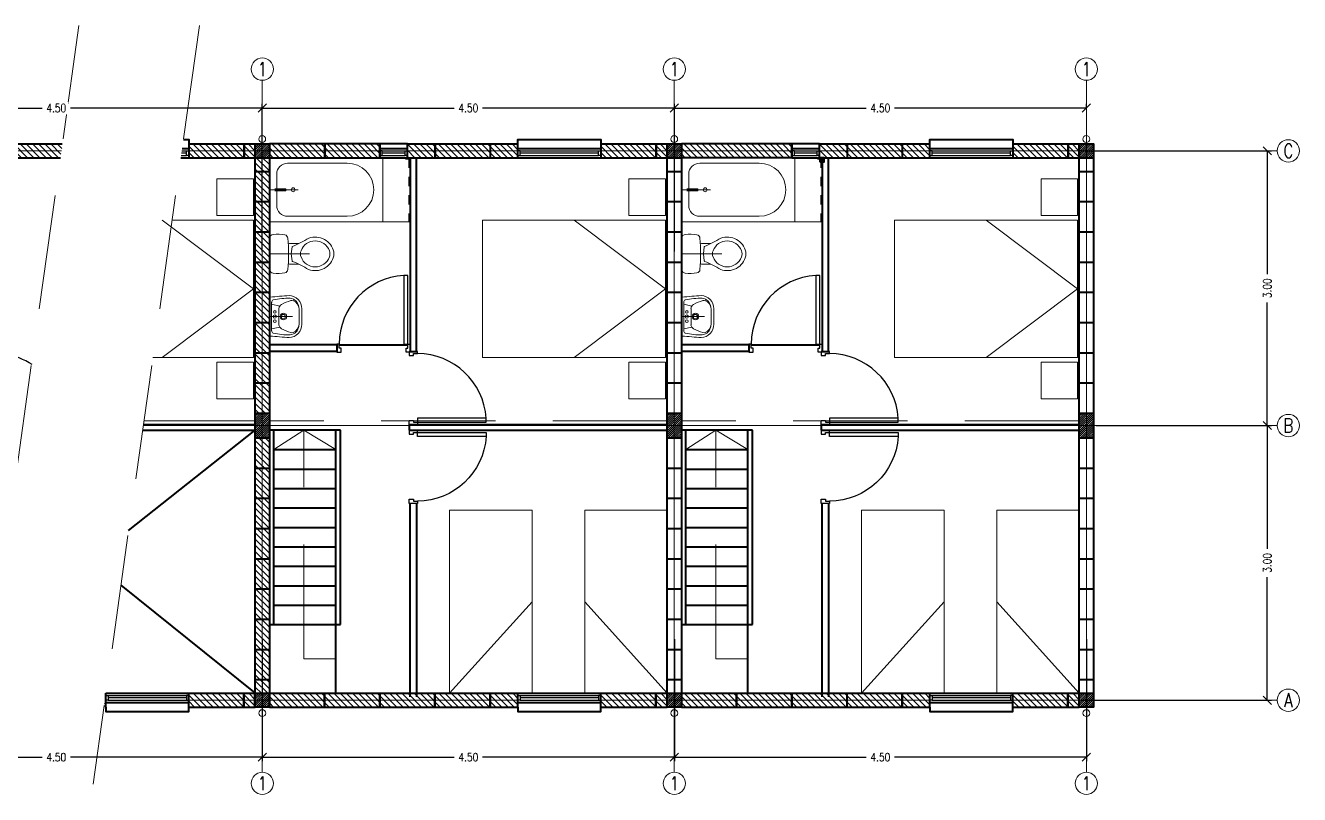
# Model space of a CAD drawing. Header units: metres. Extents: x 45 to 666, y -23 to 325.
# Drawn here: x 316.28 to 330.19, y 112.77 to 121.17 of the extents above; entities that cross this region are included whole.
import ezdxf

# ---------------------------------------------------------------- set-up
doc = ezdxf.new("R2010")
doc.units = ezdxf.units.M
doc.header["$LTSCALE"] = 5
doc.header["$MEASUREMENT"] = 0
doc.linetypes.add('HIDDEN', pattern=[0.375, 0.25, -0.125])
doc.layers.get('0').update_dxf_attribs({"color": 30})
doc.layers.get('DEFPOINTS').update_dxf_attribs({"color": 210})
for name, color, linetype, lineweight in [('A-ANNO-DIMS', 3, 'Continuous', 18), ('A-ANNO-SYMB', 3, 'Continuous', 18), ('A-ANNO-TEXT', 3, 'Continuous', 18), ('A-DOOR-FULL', 4, 'Continuous', 25), ('A-ELEV-PATT', 8, 'Continuous', 18), ('A-FLOR-LEVL', 7, 'Continuous', 35), ('A-FLOR-OVHD', 3, 'HIDDEN', 18), ('A-FURN', 8, 'Continuous', 18), ('A-GLAZ-FULL', 4, 'Continuous', 25), ('A-WALL-FULL', 7, 'Continuous', 35), ('A-WALL-FULL-EXTR', 7, 'Continuous', 35), ('A-WALL-PATT', 8, 'Continuous', 18)]:
    doc.layers.add(name, color=color, linetype=linetype, lineweight=lineweight)
doc.styles.add('E-ROMANS', font='romans.shx', dxfattribs={"width": 0.8})
doc.dimstyles.new('E-0050_TICK_18', dxfattribs={"dimscale": 0.001, "dimtxt": 90, "dimasz": 90, "dimexe": 45, "dimexo": 30, "dimgap": 45, "dimtad": 0, "dimzin": 0, "dimdsep": 46, "dimtxsty": 'E-ROMANS', "dimblk": 'OBLIQUE', "dimcen": 45, "dimclrd": 256, "dimclre": 256, "dimclrt": 256, "dimadec": 0, "dimazin": 0, "dimtfac": 1, "dimtmove": 1, "dimatfit": 3, "dimldrblk": 'OPEN90', "dimfxl": 1, "dimtfill": 1, "dimtolj": 1, "dimtzin": 0, "dimarcsym": 0})
pattern_1 = [(45, (163.40047, 69.627841), (-0.0112253202, 0.0112253202), [])]

# ---------------------------------------------------------------- blocks, each defined once
blk = doc.blocks.new('_Oblique')
at = {"color": 0, "linetype": 'ByBlock', "lineweight": -2}
blk.add_line((-0.5, -0.5), (0.5, 0.5), dxfattribs=at)
blk = doc.blocks.new('*D282')
at = {"layer": 'A-ANNO-DIMS', "lineweight": -2, "transparency": 16777216}
for p, q in [((327.974, 116.804), (329.887, 116.804)), ((329.842, 116.804), (329.842, 115.459)), ((329.842, 113.804), (329.842, 115.149)), ((327.817, 113.804), (329.887, 113.804))]:
    blk.add_line(p, q, dxfattribs=at)
at = {"layer": 'DEFPOINTS', "color": 0, "transparency": 16777216}
for p in [(327.944, 116.804), (329.842, 116.804), (327.787, 113.804)]:
    blk.add_point(p, dxfattribs=at)
at = {"layer": 'A-ANNO-DIMS', "lineweight": -2, "transparency": 16777216, "xscale": 0.09, "yscale": 0.09, "zscale": 0.09}
for p, rotation in [((329.842, 116.804), 90), ((329.842, 113.804), 270)]:
    blk.add_blockref('_Oblique', p, dxfattribs=dict(at, rotation=rotation))
at = {"layer": 'A-ANNO-DIMS', "transparency": 16777216, "insert": (329.842, 115.304), "char_height": 0.09, "attachment_point": 5, "rotation": 90, "style": 'E-ROMANS', "bg_fill": 3, "box_fill_scale": 1.25, "bg_fill_color": 256, "bg_fill_true_color": 13158600, "bg_fill_transparency": 0}
blk.add_mtext('\\A1;3.00', dxfattribs=at)
blk = doc.blocks.new('_Open90')
at = {"color": 0, "linetype": 'ByBlock', "lineweight": -2}
for p, q in [((0, 0), (-1, 0)), ((-0.5, 0.5), (0, 0)), ((0, 0), (-0.5, -0.5))]:
    blk.add_line(p, q, dxfattribs=at)
blk = doc.blocks.new('*D276')
at = {"layer": 'A-ANNO-DIMS', "lineweight": -2, "transparency": 16777216}
for p, q in [((314.367, 120.265), (314.367, 120.317)), ((314.367, 120.272), (316.462, 120.272)), ((318.867, 120.272), (316.772, 120.272)), ((318.867, 120.265), (318.867, 120.317))]:
    blk.add_line(p, q, dxfattribs=at)
at = {"layer": 'DEFPOINTS', "color": 0, "transparency": 16777216}
for p in [(314.367, 120.235), (318.867, 120.272), (318.867, 120.235)]:
    blk.add_point(p, dxfattribs=at)
at = {"layer": 'A-ANNO-DIMS', "lineweight": -2, "transparency": 16777216, "xscale": 0.09, "yscale": 0.09, "zscale": 0.09, "rotation": 180}
blk.add_blockref('_Oblique', (314.367, 120.272), dxfattribs=at)
at = {"layer": 'A-ANNO-DIMS', "lineweight": -2, "transparency": 16777216, "xscale": 0.09, "yscale": 0.09, "zscale": 0.09}
blk.add_blockref('_Oblique', (318.867, 120.272), dxfattribs=at)
at = {"layer": 'A-ANNO-DIMS', "transparency": 16777216, "insert": (316.617, 120.272), "char_height": 0.09, "attachment_point": 5, "style": 'E-ROMANS', "bg_fill": 3, "box_fill_scale": 1.25, "bg_fill_color": 256, "bg_fill_true_color": 13158600, "bg_fill_transparency": 0}
blk.add_mtext('\\A1;4.50', dxfattribs=at)
blk = doc.blocks.new('*D277')
at = {"layer": 'A-ANNO-DIMS', "lineweight": -2, "transparency": 16777216}
for p, q in [((314.367, 114.469), (314.367, 113.137)), ((318.867, 114.469), (318.867, 113.137)), ((314.367, 113.182), (316.462, 113.182)), ((318.867, 113.182), (316.772, 113.182))]:
    blk.add_line(p, q, dxfattribs=at)
at = {"layer": 'DEFPOINTS', "color": 0, "transparency": 16777216}
for p in [(314.367, 114.499), (318.867, 114.499), (318.867, 113.182)]:
    blk.add_point(p, dxfattribs=at)
at = {"layer": 'A-ANNO-DIMS', "lineweight": -2, "transparency": 16777216, "xscale": 0.09, "yscale": 0.09, "zscale": 0.09, "rotation": 180}
blk.add_blockref('_Oblique', (314.367, 113.182), dxfattribs=at)
at = {"layer": 'A-ANNO-DIMS', "lineweight": -2, "transparency": 16777216, "xscale": 0.09, "yscale": 0.09, "zscale": 0.09}
blk.add_blockref('_Oblique', (318.867, 113.182), dxfattribs=at)
at = {"layer": 'A-ANNO-DIMS', "transparency": 16777216, "insert": (316.617, 113.182), "char_height": 0.09, "attachment_point": 5, "style": 'E-ROMANS', "bg_fill": 3, "box_fill_scale": 1.25, "bg_fill_color": 256, "bg_fill_true_color": 13158600, "bg_fill_transparency": 0}
blk.add_mtext('\\A1;4.50', dxfattribs=at)
blk = doc.blocks.new('*D278')
at = {"layer": 'A-ANNO-DIMS', "lineweight": -2, "transparency": 16777216}
for p, q in [((318.867, 118.706), (318.867, 120.317)), ((318.867, 120.272), (320.962, 120.272)), ((323.367, 120.272), (321.272, 120.272)), ((323.367, 118.706), (323.367, 120.317))]:
    blk.add_line(p, q, dxfattribs=at)
at = {"layer": 'DEFPOINTS', "color": 0, "transparency": 16777216}
for p in [(323.367, 120.272), (318.867, 118.676), (323.367, 118.676)]:
    blk.add_point(p, dxfattribs=at)
at = {"layer": 'A-ANNO-DIMS', "lineweight": -2, "transparency": 16777216, "xscale": 0.09, "yscale": 0.09, "zscale": 0.09, "rotation": 180}
blk.add_blockref('_Oblique', (318.867, 120.272), dxfattribs=at)
at = {"layer": 'A-ANNO-DIMS', "lineweight": -2, "transparency": 16777216, "xscale": 0.09, "yscale": 0.09, "zscale": 0.09}
blk.add_blockref('_Oblique', (323.367, 120.272), dxfattribs=at)
at = {"layer": 'A-ANNO-DIMS', "transparency": 16777216, "insert": (321.117, 120.272), "char_height": 0.09, "attachment_point": 5, "style": 'E-ROMANS', "bg_fill": 3, "box_fill_scale": 1.25, "bg_fill_color": 256, "bg_fill_true_color": 13158600, "bg_fill_transparency": 0}
blk.add_mtext('\\A1;4.50', dxfattribs=at)
blk = doc.blocks.new('*D279')
at = {"layer": 'A-ANNO-DIMS', "lineweight": -2, "transparency": 16777216}
for p, q in [((318.867, 114.469), (318.867, 113.137)), ((323.367, 114.469), (323.367, 113.137)), ((318.867, 113.182), (320.962, 113.182)), ((323.367, 113.182), (321.272, 113.182))]:
    blk.add_line(p, q, dxfattribs=at)
at = {"layer": 'DEFPOINTS', "color": 0, "transparency": 16777216}
for p in [(318.867, 114.499), (323.367, 114.499), (323.367, 113.182)]:
    blk.add_point(p, dxfattribs=at)
at = {"layer": 'A-ANNO-DIMS', "lineweight": -2, "transparency": 16777216, "xscale": 0.09, "yscale": 0.09, "zscale": 0.09, "rotation": 180}
blk.add_blockref('_Oblique', (318.867, 113.182), dxfattribs=at)
at = {"layer": 'A-ANNO-DIMS', "lineweight": -2, "transparency": 16777216, "xscale": 0.09, "yscale": 0.09, "zscale": 0.09}
blk.add_blockref('_Oblique', (323.367, 113.182), dxfattribs=at)
at = {"layer": 'A-ANNO-DIMS', "transparency": 16777216, "insert": (321.117, 113.182), "char_height": 0.09, "attachment_point": 5, "style": 'E-ROMANS', "bg_fill": 3, "box_fill_scale": 1.25, "bg_fill_color": 256, "bg_fill_true_color": 13158600, "bg_fill_transparency": 0}
blk.add_mtext('\\A1;4.50', dxfattribs=at)
blk = doc.blocks.new('*D280')
at = {"layer": 'A-ANNO-DIMS', "lineweight": -2, "transparency": 16777216}
for p, q in [((323.367, 120.265), (323.367, 120.317)), ((323.367, 120.272), (325.462, 120.272)), ((327.867, 120.272), (325.772, 120.272)), ((327.867, 120.265), (327.867, 120.317))]:
    blk.add_line(p, q, dxfattribs=at)
at = {"layer": 'DEFPOINTS', "color": 0, "transparency": 16777216}
for p in [(323.367, 120.235), (327.867, 120.272), (327.867, 120.235)]:
    blk.add_point(p, dxfattribs=at)
at = {"layer": 'A-ANNO-DIMS', "lineweight": -2, "transparency": 16777216, "xscale": 0.09, "yscale": 0.09, "zscale": 0.09, "rotation": 180}
blk.add_blockref('_Oblique', (323.367, 120.272), dxfattribs=at)
at = {"layer": 'A-ANNO-DIMS', "lineweight": -2, "transparency": 16777216, "xscale": 0.09, "yscale": 0.09, "zscale": 0.09}
blk.add_blockref('_Oblique', (327.867, 120.272), dxfattribs=at)
at = {"layer": 'A-ANNO-DIMS', "transparency": 16777216, "insert": (325.617, 120.272), "char_height": 0.09, "attachment_point": 5, "style": 'E-ROMANS', "bg_fill": 3, "box_fill_scale": 1.25, "bg_fill_color": 256, "bg_fill_true_color": 13158600, "bg_fill_transparency": 0}
blk.add_mtext('\\A1;4.50', dxfattribs=at)
blk = doc.blocks.new('*D281')
at = {"layer": 'A-ANNO-DIMS', "lineweight": -2, "transparency": 16777216}
for p, q in [((323.367, 114.469), (323.367, 113.137)), ((327.867, 114.469), (327.867, 113.137)), ((323.367, 113.182), (325.462, 113.182)), ((327.867, 113.182), (325.772, 113.182))]:
    blk.add_line(p, q, dxfattribs=at)
at = {"layer": 'DEFPOINTS', "color": 0, "transparency": 16777216}
for p in [(323.367, 114.499), (327.867, 114.499), (327.867, 113.182)]:
    blk.add_point(p, dxfattribs=at)
at = {"layer": 'A-ANNO-DIMS', "lineweight": -2, "transparency": 16777216, "xscale": 0.09, "yscale": 0.09, "zscale": 0.09, "rotation": 180}
blk.add_blockref('_Oblique', (323.367, 113.182), dxfattribs=at)
at = {"layer": 'A-ANNO-DIMS', "lineweight": -2, "transparency": 16777216, "xscale": 0.09, "yscale": 0.09, "zscale": 0.09}
blk.add_blockref('_Oblique', (327.867, 113.182), dxfattribs=at)
at = {"layer": 'A-ANNO-DIMS', "transparency": 16777216, "insert": (325.617, 113.182), "char_height": 0.09, "attachment_point": 5, "style": 'E-ROMANS', "bg_fill": 3, "box_fill_scale": 1.25, "bg_fill_color": 256, "bg_fill_true_color": 13158600, "bg_fill_transparency": 0}
blk.add_mtext('\\A1;4.50', dxfattribs=at)
blk = doc.blocks.new('*D283')
at = {"layer": 'A-ANNO-DIMS', "lineweight": -2, "transparency": 16777216}
for p, q in [((327.817, 119.804), (329.887, 119.804)), ((329.842, 119.804), (329.842, 118.459)), ((329.842, 116.804), (329.842, 118.149)), ((327.974, 116.804), (329.887, 116.804))]:
    blk.add_line(p, q, dxfattribs=at)
at = {"layer": 'DEFPOINTS', "color": 0, "transparency": 16777216}
for p in [(327.787, 119.804), (329.842, 119.804), (327.944, 116.804)]:
    blk.add_point(p, dxfattribs=at)
at = {"layer": 'A-ANNO-DIMS', "lineweight": -2, "transparency": 16777216, "xscale": 0.09, "yscale": 0.09, "zscale": 0.09}
for p, rotation in [((329.842, 119.804), 90), ((329.842, 116.804), 270)]:
    blk.add_blockref('_Oblique', p, dxfattribs=dict(at, rotation=rotation))
at = {"layer": 'A-ANNO-DIMS', "transparency": 16777216, "insert": (329.842, 118.304), "char_height": 0.09, "attachment_point": 5, "rotation": 90, "style": 'E-ROMANS', "bg_fill": 3, "box_fill_scale": 1.25, "bg_fill_color": 256, "bg_fill_true_color": 13158600, "bg_fill_transparency": 0}
blk.add_mtext('\\A1;3.00', dxfattribs=at)
blk = doc.blocks.new('CAMA150X200')
for p, q in [((-1.2, 0), (-0.8, 0)), ((-1.2, -0.4), (-1.2, 0)), ((-0.8, 0), (-0.8, -0.4)), ((-0.75, -2), (-0.75, 0)), ((-0.75, 0), (0.75, 0)), ((0, 0), (-0.75, -1)), ((0, 0), (0.75, -1)), ((0.75, 0), (0.75, -2)), ((0.8, 0), (0.8, -0.4)), ((1.2, 0), (0.8, 0)), ((1.2, -0.4), (1.2, 0)), ((-0.8, -0.4), (-1.2, -0.4)), ((0.8, -0.4), (1.2, -0.4)), ((0.75, -2), (-0.75, -2))]:
    blk.add_line(p, q)
blk = doc.blocks.new('LO-CHEL-MU-PL')
for p, q in [((0, -0.203), (0, 0.203)), ((0.025, 0.156), (0.025, 0)), ((0.114, 0.115), (0.025, 0.135)), ((0.025, -0.156), (0.025, 0)), ((0.105, 0.089), (0.105, 0)), ((0.105, -0.089), (0.105, 0)), ((0.325, 0.084), (0.325, 0)), ((0.325, -0.084), (0.325, 0)), ((0.355, 0.084), (0.355, 0)), ((0.355, -0.084), (0.355, 0)), ((0.114, -0.115), (0.025, -0.135))]:
    blk.add_line(p, q)
at = {"linetype": 'HIDDEN'}
blk.add_line((0, 0), (0.254, 0), dxfattribs=at)
for centre, radius in [((0.059, 0), 0.0175), ((0.059, 0.05), 0.0145), ((0.059, -0.05), 0.0145)]:
    blk.add_circle(centre, radius)
for centre, radius, start, end in [((-0.07, 0.203), 0.07, 0, 0), ((0.01, 0.203), 0.01, 95.1001, 180), ((1.548, -17.028), 17.309, 94.4141, 95.1001), ((0.055, 0.155), 0.0297, 113.1001, 181.936), ((0.225, -0.67), 0.871, 89.7925, 102.0709), ((0.385, -0.324), 0.521, 106.7878, 118.8587), ((0.209, 0.084), 0.146, 0, 87.531), ((0.212, 0.091), 0.111, 6.2822, 81.3527), ((0.245, 0.129), 0.0469, 72.3291, 102.5572), ((0.225, 0.08), 0.1, 2.7484, 69.8318), ((0.156, 0.086), 0.0512, 115.4888, 177.0493), ((0.153, 0), 0.0358, 0, 180), ((0.153, 0), 0.0358, 180, 0), ((0.153, 0), 0.023, 0, 180), ((0.153, 0), 0.023, 180, 0), ((0.156, -0.086), 0.0512, 182.9507, 244.5112), ((0.385, 0.324), 0.521, 241.1413, 253.2122), ((0.209, -0.084), 0.146, 272.469, 0), ((0.212, -0.091), 0.111, 278.6473, 353.7178), ((0.225, -0.08), 0.1, 290.1682, 357.2516), ((0.01, -0.203), 0.01, 180, 264.8999), ((1.548, 17.028), 17.309, 264.8999, 265.5859), ((0.055, -0.155), 0.0297, 178.064, 246.8999), ((0.225, 0.67), 0.871, 257.9291, 270.2075), ((0.245, -0.129), 0.0469, 257.4428, 287.6709)]:
    blk.add_arc(centre, radius, start, end)
blk = doc.blocks.new('DOOR-75')
for points in [[(-0.07, 0.84), (-0.07, 0.09), (-0.025, 0.09), (-0.025, 0.84), (-0.07, 0.84)], [(-0.775, 0.09), (-0.8, 0.09), (-0.8, 0), (-0.755, 0), (-0.755, 0.045), (-0.775, 0.045), (-0.775, 0.09)], [(-0.025, 0.09), (0, 0.09), (0, 0), (-0.045, 0), (-0.045, 0.045), (-0.025, 0.045), (-0.025, 0.09)]]:
    blk.add_lwpolyline(points)
at = {"linetype": 'HIDDEN'}
blk.add_arc((-0.023, 0.089), 0.752, 93.6181, 179.9249, dxfattribs=at)
blk = doc.blocks.new('WC-PL')
for p, q in [((0, 0), (0.44, 0)), ((0.23, 0.113), (0.319, 0.113)), ((0.23, -0.113), (0.319, -0.113))]:
    blk.add_line(p, q)
for points in [[(0.203, -0.171, -0.336122), (0.17, -0.207, -0.074668), (0.043, -0.212, -0.363573), (0.006, -0.173, -0.032689), (0.006, 0.173, -0.363573), (0.043, 0.212, -0.074668), (0.17, 0.207, -0.336122), (0.203, 0.171, -0.043139)], [(0.24, 0.001, 0.062258), (0.24, -0.001), (0.249, -0.076, 0.261043), (0.254, -0.082, -0.021037), (0.429, -0.17, 0.457946), (0.703, -0.021, 0.107537), (0.703, 0.021, 0.454748), (0.431, 0.171, -0.021211), (0.254, 0.082, 0.261043), (0.249, 0.076)]]:
    blk.add_lwpolyline(points, format="xyb", close=True)
for centre, radius, start, end in [((0.501, -0.023), 0.165, 20.2813, 159.7187), ((0.23, 0.007), 0.105, 90, 102.6799), ((0.44, 0), 0.1, 159.7187, 200.2813), ((0.562, 0), 0.1, 339.7187, 20.2813), ((0.23, -0.007), 0.105, 257.3201, 270), ((0.501, 0.023), 0.165, 200.2813, 339.7187)]:
    blk.add_arc(centre, radius, start, end)
blk = doc.blocks.new('CAMA 90X200')
for p, q in [((0, 0), (-0.9, -1)), ((-0.9, 0), (0, 0)), ((-0.9, -2), (-0.9, 0)), ((0, 0), (0, 0)), ((0, 0), (0, -2)), ((0, -2), (-0.9, -2))]:
    blk.add_line(p, q)

msp = doc.modelspace()

# ---------------------------------------------------------------- hatches: boundary and pattern name
at = {"layer": 'A-WALL-PATT'}
h = msp.add_hatch(dxfattribs=at)
h.set_pattern_fill('LINE', color=256, scale=0.015, angle=135, style=0)
h.set_pattern_definition([(135, (135.388085, 69.62784), (-0.03367596, -0.03367596), [])])
h.paths.add_polyline_path([(315.6501, 119.8792), (314.4441, 119.8792), (314.4441, 119.7292), (315.6501, 119.7292)])
h.paths.add_polyline_path([(318.79, 119.8792), (318.0651, 119.8792), (318.0651, 119.7292), (318.79, 119.7292)])
h.paths.add_polyline_path([(318.79, 113.8792), (318.0651, 113.8792), (318.0651, 113.7292), (318.79, 113.7292)])
h.paths.add_polyline_path([(315.821, 113.7292), (315.842, 113.8792), (314.4441, 113.8792), (314.4441, 113.7292)])
h.paths.add_polyline_path([(317.158, 113.8792), (317.137, 113.7292), (317.1591, 113.7292), (317.1591, 113.8792)])
h.paths.add_polyline_path([(316.662, 119.7292), (316.683, 119.8792), (315.9531, 119.8792), (315.9531, 119.7292)])
h = msp.add_hatch(dxfattribs=at)
h.set_pattern_fill('LINE', color=256, scale=0.005, angle=45, style=0)
h.set_pattern_definition(pattern_1)
h.paths.add_polyline_path([(318.867, 119.8042), (318.79, 119.8042), (318.79, 119.7292), (318.867, 119.7292)])
h.paths.add_polyline_path([(318.867, 119.8792), (318.79, 119.8792), (318.79, 119.8042), (318.867, 119.8042)])
h.paths.add_polyline_path([(318.944, 119.8792), (318.867, 119.8792), (318.867, 119.8042), (318.944, 119.8042)])
h.paths.add_polyline_path([(318.944, 119.8042), (318.867, 119.8042), (318.867, 119.7292), (318.9439, 119.7292)])
h = msp.add_hatch(dxfattribs=at)
h.set_pattern_fill('LINE', color=256, scale=0.005, angle=45, style=0)
h.set_pattern_definition(pattern_1)
h.paths.add_polyline_path([(318.867, 119.8042), (318.79, 119.8042), (318.79, 119.7292), (318.867, 119.7292)])
h.paths.add_polyline_path([(318.867, 119.8792), (318.79, 119.8792), (318.79, 119.8042), (318.867, 119.8042)])
h.paths.add_polyline_path([(318.944, 119.8792), (318.867, 119.8792), (318.867, 119.8042), (318.944, 119.8042)])
h.paths.add_polyline_path([(318.944, 119.8042), (318.867, 119.8042), (318.867, 119.7292), (318.9439, 119.7292)])
h = msp.add_hatch(dxfattribs=at)
h.set_pattern_fill('LINE', color=256, scale=0.015, angle=135, style=0)
h.set_pattern_definition([(135, (139.888044, 69.62784), (-0.03367596, -0.03367596), [])])
h.paths.add_polyline_path([(320.15, 119.8792), (318.944, 119.8792), (318.944, 119.7292), (320.15, 119.7292)])
h.paths.add_polyline_path([(321.659, 119.8792), (320.453, 119.8792), (320.453, 119.7292), (320.502, 119.7292), (321.659, 119.7292)])
h.paths.add_polyline_path([(323.29, 119.8792), (322.565, 119.8792), (322.565, 119.7292), (323.29, 119.7292)])
h.paths.add_polyline_path([(323.29, 113.8792), (322.565, 113.8792), (322.565, 113.7292), (323.29, 113.7292)])
h.paths.add_polyline_path([(321.659, 113.8792), (318.944, 113.8792), (318.944, 113.7292), (321.659, 113.7292)])
h = msp.add_hatch(dxfattribs=at)
h.set_pattern_fill('LINE', color=256, scale=0.005, angle=45, style=0)
h.set_pattern_definition([(45, (167.90043, 69.627841), (-0.0112253202, 0.0112253202), [])])
h.paths.add_polyline_path([(323.367, 119.8042), (323.29, 119.8042), (323.29, 119.7292), (323.367, 119.7292)])
h.paths.add_polyline_path([(323.367, 119.8792), (323.29, 119.8792), (323.29, 119.8042), (323.367, 119.8042)])
h.paths.add_polyline_path([(323.444, 119.8792), (323.367, 119.8792), (323.367, 119.8042), (323.4439, 119.8042)])
h.paths.add_polyline_path([(323.4439, 119.8042), (323.367, 119.8042), (323.367, 119.7292), (323.4439, 119.7292)])
h = msp.add_hatch(dxfattribs=at)
h.set_pattern_fill('LINE', color=256, scale=0.015, angle=135, style=0)
h.set_pattern_definition([(135, (144.388, 69.62784), (-0.03367596, -0.03367596), [])])
h.paths.add_polyline_path([(324.65, 119.8792), (323.444, 119.8792), (323.444, 119.7292), (324.65, 119.7292)])
h.paths.add_polyline_path([(326.159, 119.8792), (324.953, 119.8792), (324.953, 119.7292), (325.002, 119.7292), (326.159, 119.7292)])
h.paths.add_polyline_path([(327.7899, 119.8792), (327.065, 119.8792), (327.065, 119.7292), (327.7899, 119.7292)])
h.paths.add_polyline_path([(327.7899, 113.8792), (327.065, 113.8792), (327.065, 113.7292), (327.7899, 113.7292)])
h.paths.add_polyline_path([(326.159, 113.8792), (323.444, 113.8792), (323.444, 113.7292), (326.159, 113.7292)])
h = msp.add_hatch(dxfattribs=at)
h.set_pattern_fill('LINE', color=256, scale=0.005, angle=45, style=0)
h.set_pattern_definition([(45, (172.400388, 69.627841), (-0.0112253202, 0.0112253202), [])])
h.paths.add_polyline_path([(327.8669, 119.8042), (327.7899, 119.8042), (327.7899, 119.7292), (327.8669, 119.7292)])
h.paths.add_polyline_path([(327.8669, 119.8792), (327.7899, 119.8792), (327.7899, 119.8042), (327.8669, 119.8042)])
h.paths.add_polyline_path([(327.9439, 119.8792), (327.8669, 119.8792), (327.8669, 119.8042), (327.9439, 119.8042)])
h.paths.add_polyline_path([(327.9439, 119.8042), (327.8669, 119.8042), (327.8669, 119.7292), (327.9438, 119.7292)])
h = msp.add_hatch(dxfattribs=at)
h.set_pattern_fill('LINE', color=256, scale=0.015, angle=135, style=0)
h.set_pattern_definition([(135, (163.40047, 49.433353), (-0.03367596, -0.03367596), [])])
h.paths.add_polyline_path([(318.944, 119.7292), (318.79, 119.7292), (318.79, 119.5792), (318.944, 119.5792)])
h.paths.add_polyline_path([(318.944, 119.5792), (318.79, 119.5792), (318.79, 119.2492), (318.944, 119.2492)])
h.paths.add_polyline_path([(318.944, 119.2492), (318.79, 119.2492), (318.79, 118.9192), (318.944, 118.9192)])
h.paths.add_polyline_path([(318.944, 118.9192), (318.79, 118.9192), (318.79, 118.5892), (318.944, 118.5892)])
h.paths.add_polyline_path([(318.944, 118.5892), (318.79, 118.5892), (318.79, 118.2592), (318.944, 118.2592)])
h.paths.add_polyline_path([(318.944, 118.2592), (318.79, 118.2592), (318.79, 117.9292), (318.944, 117.9292)])
h.paths.add_polyline_path([(318.944, 117.9292), (318.79, 117.9292), (318.79, 117.5992), (318.944, 117.5992)])
h.paths.add_polyline_path([(318.944, 117.5992), (318.79, 117.5992), (318.79, 117.2692), (318.944, 117.2692)])
h.paths.add_polyline_path([(318.944, 117.2692), (318.79, 117.2692), (318.79, 116.9392), (318.944, 116.9392)])
h.paths.add_polyline_path([(318.944, 116.6692), (318.79, 116.6692), (318.79, 116.3392), (318.944, 116.3392)])
h.paths.add_polyline_path([(318.944, 116.3392), (318.79, 116.3392), (318.79, 116.0092), (318.944, 116.0092)])
h.paths.add_polyline_path([(318.944, 116.0092), (318.79, 116.0092), (318.79, 115.6792), (318.944, 115.6792)])
h.paths.add_polyline_path([(318.944, 115.6792), (318.79, 115.6792), (318.79, 115.3492), (318.944, 115.3492)])
h.paths.add_polyline_path([(318.944, 115.3492), (318.79, 115.3492), (318.79, 115.0192), (318.944, 115.0192)])
h.paths.add_polyline_path([(318.944, 115.0192), (318.79, 115.0192), (318.79, 114.6892), (318.944, 114.6892)])
h.paths.add_polyline_path([(318.944, 114.6892), (318.79, 114.6892), (318.79, 114.3592), (318.944, 114.3592)])
h.paths.add_polyline_path([(318.944, 114.3592), (318.79, 114.3592), (318.79, 114.0292), (318.944, 114.0292)])
h.paths.add_polyline_path([(318.944, 114.0292), (318.79, 114.0292), (318.79, 113.8792), (318.944, 113.8792)])
h = msp.add_hatch(dxfattribs=at)
h.set_pattern_fill('LINE', color=256, scale=0.005, angle=45, style=0)
h.set_pattern_definition([(45, (158.90047, 69.627841), (-0.0112253202, 0.0112253202), [])])
h.paths.add_polyline_path([(318.944, 116.9392), (318.79, 116.9392), (318.79, 116.6692), (318.944, 116.6692)])
h = msp.add_hatch(dxfattribs=at)
h.set_pattern_fill('LINE', color=256, scale=0.005, angle=45, style=0)
h.set_pattern_definition([(45, (158.900438, 69.627841), (-0.0112253202, 0.0112253202), [])])
h.paths.add_polyline_path([(318.944, 116.9392), (318.79, 116.9392), (318.79, 116.6692), (318.944, 116.6692)])
h = msp.add_hatch(dxfattribs=at)
h.set_pattern_fill('LINE', color=256, scale=0.005, angle=45, style=0)
h.set_pattern_definition([(45, (163.40043, 69.627841), (-0.0112253202, 0.0112253202), [])])
h.paths.add_polyline_path([(323.444, 116.9392), (323.29, 116.9392), (323.29, 116.6692), (323.444, 116.6692)])
h = msp.add_hatch(dxfattribs=at)
h.set_pattern_fill('LINE', color=256, scale=0.005, angle=45, style=0)
h.set_pattern_definition([(45, (167.900388, 69.627841), (-0.0112253202, 0.0112253202), [])])
h.paths.add_polyline_path([(327.9439, 116.9392), (327.79, 116.9392), (327.79, 116.6692), (327.9439, 116.6692)])
h = msp.add_hatch(dxfattribs=at)
h.set_pattern_fill('LINE', color=256, scale=0.005, angle=45, style=0)
h.set_pattern_definition([(45, (163.400438, 63.627841), (-0.0112253202, 0.0112253202), [])])
h.paths.add_polyline_path([(318.867, 113.8042), (318.79, 113.8042), (318.79, 113.7292), (318.867, 113.7292)])
h.paths.add_polyline_path([(318.867, 113.8792), (318.79, 113.8792), (318.79, 113.8042), (318.867, 113.8042)])
h.paths.add_polyline_path([(318.944, 113.8792), (318.867, 113.8792), (318.867, 113.8042), (318.9439, 113.8042)])
h.paths.add_polyline_path([(318.9439, 113.8042), (318.867, 113.8042), (318.867, 113.7292), (318.9439, 113.7292)])
h = msp.add_hatch(dxfattribs=at)
h.set_pattern_fill('LINE', color=256, scale=0.005, angle=45, style=0)
h.set_pattern_definition([(45, (163.400545, 63.627841), (-0.0112253202, 0.0112253202), [])])
h.paths.add_polyline_path([(318.8671, 113.8042), (318.7901, 113.8042), (318.7901, 113.7292), (318.8671, 113.7292)])
h.paths.add_polyline_path([(318.8671, 113.8792), (318.7901, 113.8792), (318.7901, 113.8042), (318.8671, 113.8042)])
h.paths.add_polyline_path([(318.9441, 113.8792), (318.8671, 113.8792), (318.8671, 113.8042), (318.944, 113.8042)])
h.paths.add_polyline_path([(318.944, 113.8042), (318.8671, 113.8042), (318.8671, 113.7292), (318.944, 113.7292)])
h = msp.add_hatch(dxfattribs=at)
h.set_pattern_fill('LINE', color=256, scale=0.005, angle=45, style=0)
h.set_pattern_definition([(45, (167.900503, 63.627841), (-0.0112253202, 0.0112253202), [])])
h.paths.add_polyline_path([(323.367, 113.8042), (323.29, 113.8042), (323.29, 113.7292), (323.367, 113.7292)])
h.paths.add_polyline_path([(323.367, 113.8792), (323.29, 113.8792), (323.29, 113.8042), (323.367, 113.8042)])
h.paths.add_polyline_path([(323.444, 113.8792), (323.367, 113.8792), (323.367, 113.8042), (323.444, 113.8042)])
h.paths.add_polyline_path([(323.444, 113.8042), (323.367, 113.8042), (323.367, 113.7292), (323.4439, 113.7292)])
h = msp.add_hatch(dxfattribs=at)
h.set_pattern_fill('LINE', color=256, scale=0.005, angle=45, style=0)
h.set_pattern_definition([(45, (172.400462, 63.627841), (-0.0112253202, 0.0112253202), [])])
h.paths.add_polyline_path([(327.867, 113.8042), (327.79, 113.8042), (327.79, 113.7292), (327.867, 113.7292)])
h.paths.add_polyline_path([(327.867, 113.8792), (327.79, 113.8792), (327.79, 113.8042), (327.867, 113.8042)])
h.paths.add_polyline_path([(327.944, 113.8792), (327.867, 113.8792), (327.867, 113.8042), (327.944, 113.8042)])
h.paths.add_polyline_path([(327.944, 113.8042), (327.867, 113.8042), (327.867, 113.7292), (327.9439, 113.7292)])

# ---------------------------------------------------------------- linework, layer by layer
at = {"layer": 'A-ANNO-SYMB', "ltscale": 2}
for points in [[(323.3669, 120.5746), (323.3669, 113.0179)], [(327.8669, 120.5746), (327.8669, 113.0179)]]:
    msp.add_lwpolyline(points, dxfattribs=at)
at = {"layer": 'A-ANNO-SYMB'}
msp.add_lwpolyline([(303.6767, 119.8042), (316.6725, 119.8042)], dxfattribs=at)
at = {"layer": 'A-ANNO-SYMB', "linetype": 'Continuous', "ltscale": 5}
for centre in [(318.8669, 120.6966), (323.3669, 120.6966), (327.8669, 120.6966), (330.0728, 119.8042), (318.8669, 112.8959), (323.3669, 112.8959), (327.8669, 112.8959)]:
    msp.add_circle(centre, 0.1219, dxfattribs=at)
at = {"layer": 'A-DOOR-FULL'}
msp.add_arc((315.9029, 116.7647), 0.8368, 57.45266, 79.06723, dxfattribs=at)
at = {"layer": 'A-ELEV-PATT'}
for p, q in [((321.359, 119.8792), (321.359, 119.7292)), ((325.859, 119.8792), (325.859, 119.7292))]:
    msp.add_line(p, q, dxfattribs=at)
at = {"layer": 'A-FLOR-LEVL'}
for p, q in [((318.6651, 119.8792), (318.6651, 119.7292)), ((318.6681, 119.8792), (318.6681, 119.7292)), ((318.787, 119.8792), (318.787, 119.7292)), ((318.7871, 119.8792), (318.7871, 119.7292)), ((318.947, 119.8792), (318.947, 119.7292)), ((319.547, 119.8792), (319.547, 119.7292)), ((319.55, 119.8792), (319.55, 119.7292)), ((320.453, 119.8792), (320.15, 119.8792)), ((320.15, 119.8792), (320.15, 119.7292)), ((320.753, 119.8792), (320.753, 119.7292)), ((320.756, 119.8792), (320.756, 119.7292)), ((321.356, 119.8792), (321.356, 119.7292)), ((323.165, 119.8792), (323.165, 119.7292)), ((323.168, 119.8792), (323.168, 119.7292)), ((323.287, 119.8792), (323.287, 119.7292)), ((324.953, 119.8792), (324.65, 119.8792)), ((324.65, 119.8792), (324.65, 119.7292)), ((325.253, 119.8792), (325.253, 119.7292)), ((325.256, 119.8792), (325.256, 119.7292)), ((325.856, 119.8792), (325.856, 119.7292)), ((327.665, 119.8792), (327.665, 119.7292)), ((327.668, 119.8792), (327.668, 119.7292)), ((327.787, 119.8792), (327.787, 119.7292)), ((324.957, 119.7292), (325.002, 119.6842)), ((325.002, 119.7292), (324.957, 119.6842)), ((319.7068, 117.6842), (320.4568, 117.6842)), ((324.2068, 117.6842), (324.9568, 117.6842)), ((317.4071, 115.6561), (318.79, 116.7542)), ((319.7193, 116.7542), (318.944, 116.7542)), ((318.994, 114.6292), (318.994, 116.7542)), ((319.6693, 114.6292), (319.6693, 116.7542)), ((319.7193, 114.6292), (319.7193, 116.7542)), ((324.2193, 116.7542), (323.444, 116.7542)), ((323.494, 114.6292), (323.494, 116.7542)), ((324.1693, 114.6292), (324.1693, 116.7542)), ((324.2193, 114.6292), (324.2193, 116.7542)), ((318.994, 116.5417), (319.6693, 116.5417)), ((323.494, 116.5417), (324.1693, 116.5417)), ((318.994, 116.3292), (319.6693, 116.3292)), ((323.494, 116.3292), (324.1693, 116.3292)), ((318.994, 116.1167), (319.6693, 116.1167)), ((323.494, 116.1167), (324.1693, 116.1167)), ((318.994, 115.9042), (319.6693, 115.9042)), ((323.494, 115.9042), (324.1693, 115.9042)), ((318.994, 115.6917), (319.6693, 115.6917)), ((323.494, 115.6917), (324.1693, 115.6917)), ((318.994, 115.4792), (319.6693, 115.4792)), ((323.494, 115.4792), (324.1693, 115.4792)), ((318.994, 115.2667), (319.6693, 115.2667)), ((323.494, 115.2667), (324.1693, 115.2667)), ((317.3235, 115.06), (318.79, 113.8792)), ((318.994, 115.0542), (319.6693, 115.0542)), ((323.494, 115.0542), (324.1693, 115.0542)), ((318.994, 114.8417), (319.6693, 114.8417)), ((323.494, 114.8417), (324.1693, 114.8417)), ((318.944, 114.6292), (319.7193, 114.6292)), ((319.6693, 113.8792), (319.6693, 114.6292)), ((323.444, 114.6292), (324.2193, 114.6292)), ((324.1693, 113.8792), (324.1693, 114.6292)), ((318.6651, 113.7292), (318.6651, 113.8792)), ((318.6681, 113.7292), (318.6681, 113.8792)), ((318.7871, 113.7292), (318.7871, 113.8792)), ((318.947, 113.7292), (318.947, 113.8792)), ((323.165, 113.7292), (323.165, 113.8792)), ((323.168, 113.7292), (323.168, 113.8792)), ((323.287, 113.7292), (323.287, 113.8792)), ((327.665, 113.7292), (327.665, 113.8792)), ((327.668, 113.7292), (327.668, 113.8792)), ((327.787, 113.7292), (327.787, 113.8792))]:
    msp.add_line(p, q, dxfattribs=at)
for points in [[(317.992, 119.8292), (318.0651, 119.8292)], [(318.006, 119.9292), (318.0651, 119.9292), (318.0651, 119.8792)], [(320.1497, 119.8292), (320.453, 119.8292)], [(321.659, 119.8792), (321.659, 119.9292), (322.565, 119.9292), (322.565, 119.8792)], [(321.659, 119.8292), (322.565, 119.8292)], [(324.6496, 119.8292), (324.953, 119.8292)], [(326.159, 119.8792), (326.159, 119.9292), (327.065, 119.9292), (327.065, 119.8792)], [(326.159, 119.8292), (327.065, 119.8292)], [(317.978, 119.7292), (318.0651, 119.7292)], [(320.1497, 119.7292), (320.453, 119.7292)], [(321.659, 119.7292), (322.565, 119.7292)], [(324.6496, 119.7292), (324.953, 119.7292)], [(326.159, 119.7292), (327.065, 119.7292)], [(317.1591, 113.8792), (318.0651, 113.8792)], [(319.547, 113.7292), (319.547, 113.8792)], [(319.55, 113.7292), (319.55, 113.8792)], [(320.15, 113.7292), (320.15, 113.8792)], [(320.153, 113.7292), (320.153, 113.8792)], [(320.753, 113.7292), (320.753, 113.8792)], [(320.756, 113.7292), (320.756, 113.8792)], [(321.356, 113.7292), (321.356, 113.8792)], [(321.359, 113.7292), (321.359, 113.8792)], [(321.659, 113.8792), (322.565, 113.8792)], [(324.047, 113.7292), (324.047, 113.8792)], [(324.05, 113.7292), (324.05, 113.8792)], [(324.65, 113.7292), (324.65, 113.8792)], [(324.653, 113.7292), (324.653, 113.8792)], [(325.253, 113.7292), (325.253, 113.8792)], [(325.256, 113.7292), (325.256, 113.8792)], [(325.856, 113.7292), (325.856, 113.8792)], [(325.859, 113.7292), (325.859, 113.8792)], [(326.159, 113.8792), (327.065, 113.8792)], [(317.1591, 113.7792), (318.0651, 113.7792)], [(317.1591, 113.7292), (317.1591, 113.6792), (318.0651, 113.6792), (318.0651, 113.7292)], [(321.659, 113.7792), (322.565, 113.7792)], [(321.659, 113.7292), (321.659, 113.6792), (322.565, 113.6792), (322.565, 113.7292)], [(326.159, 113.7792), (327.065, 113.7792)], [(326.159, 113.7292), (326.159, 113.6792), (327.065, 113.6792), (327.065, 113.7292)]]:
    msp.add_lwpolyline(points, dxfattribs=at)
at = {"layer": 'A-FLOR-OVHD'}
for points in [[(316.8644, 121.1735), (315.7028, 112.8859)], [(318.1805, 121.1735), (317.0188, 112.8859)], [(318.79, 116.8542), (317.575, 116.8542)], [(323.29, 116.8542), (318.944, 116.8542)], [(319.3193, 116.7542), (318.994, 116.5417)], [(319.6693, 114.2542), (319.3193, 114.2542), (319.3193, 116.7542)], [(319.3193, 116.7542), (319.6693, 116.5417)], [(327.7899, 116.8542), (323.444, 116.8542)], [(323.8193, 116.7542), (323.494, 116.5417)], [(324.1693, 114.2542), (323.8193, 114.2542), (323.8193, 116.7542)], [(323.8193, 116.7542), (324.1693, 116.5417)]]:
    msp.add_lwpolyline(points, dxfattribs=at)
at = {"layer": 'A-FURN'}
for p, q in [((318.944, 119.7292), (318.944, 119.0292)), ((318.944, 119.7292), (320.4818, 119.7292)), ((319.144, 119.6692), (319.7946, 119.6692)), ((320.1818, 119.7292), (320.1818, 119.0292)), ((320.4818, 119.0292), (320.4818, 119.7292)), ((323.444, 119.7292), (323.444, 119.0292)), ((323.444, 119.7292), (324.9818, 119.7292)), ((323.644, 119.6692), (324.2945, 119.6692)), ((324.6818, 119.7292), (324.6818, 119.0292)), ((324.9818, 119.0292), (324.9818, 119.7292)), ((319.024, 119.5492), (319.024, 119.3892)), ((323.524, 119.5492), (323.524, 119.3892)), ((318.3718, 119.4971), (318.7718, 119.4971)), ((318.3718, 119.0971), (318.3718, 119.4971)), ((318.7718, 119.4971), (318.7718, 119.0971)), ((319.004, 119.3892), (319.124, 119.3892)), ((319.124, 119.3692), (319.124, 119.3892)), ((323.504, 119.3892), (323.624, 119.3892)), ((323.624, 119.3692), (323.624, 119.3892)), ((319.004, 119.3692), (319.124, 119.3692)), ((319.024, 119.3692), (319.024, 119.2092)), ((323.504, 119.3692), (323.624, 119.3692)), ((323.524, 119.3692), (323.524, 119.2092)), ((318.7718, 118.2971), (317.7718, 119.0471)), ((317.8824, 119.0471), (318.7718, 119.0471)), ((318.7718, 119.0971), (318.3718, 119.0971)), ((318.7718, 119.0471), (318.7718, 117.5471)), ((318.944, 119.0292), (320.4818, 119.0292)), ((319.1439, 119.0892), (319.7943, 119.0892)), ((323.444, 119.0292), (324.9818, 119.0292)), ((323.6439, 119.0892), (324.2943, 119.0892)), ((318.7718, 118.2971), (317.7718, 117.5471)), ((318.7718, 117.5471), (317.6722, 117.5471)), ((318.7718, 117.4971), (318.3718, 117.4971)), ((318.3718, 117.4971), (318.3718, 117.0971)), ((318.7718, 117.0971), (318.7718, 117.4971)), ((318.3718, 117.0971), (318.7718, 117.0971))]:
    msp.add_line(p, q, dxfattribs=at)
for points in [[(318.944, 119.3792), (319.2603, 119.3792)], [(323.444, 119.3792), (323.7602, 119.3792)]]:
    msp.add_lwpolyline(points, dxfattribs=at)
for centre, radius in [((318.8656, 119.9334), 0.0375), ((318.8656, 119.9334), 0.0375), ((323.3655, 119.9334), 0.0375), ((327.8655, 119.9334), 0.0375), ((319.204, 119.3792), 0.0213), ((323.704, 119.3792), 0.0213), ((318.8666, 113.6627), 0.0375), ((318.8666, 113.6627), 0.0375), ((323.3666, 113.6627), 0.0375), ((327.8665, 113.6627), 0.0375)]:
    msp.add_circle(centre, radius, dxfattribs=at)
for centre, radius, start, end in [((319.144, 119.5492), 0.12, 90, 180), ((319.7943, 119.3792), 0.29, 270, 90), ((323.644, 119.5492), 0.12, 90, 180), ((324.2943, 119.3792), 0.29, 270, 90), ((319.144, 119.2092), 0.12, 180, 270.00001), ((323.644, 119.2092), 0.12, 180, 270.00001)]:
    msp.add_arc(centre, radius, start, end, dxfattribs=at)
at = {"layer": 'A-GLAZ-FULL'}
for p, q in [((317.9885, 119.8042), (318.0401, 119.8042)), ((320.1777, 119.8042), (320.428, 119.8042)), ((321.684, 119.8042), (322.54, 119.8042)), ((324.6776, 119.8042), (324.928, 119.8042)), ((326.184, 119.8042), (327.04, 119.8042)), ((317.9815, 119.7542), (318.0401, 119.7542)), ((318.0401, 119.7792), (317.985, 119.7792)), ((320.428, 119.7792), (320.1777, 119.7792)), ((320.1777, 119.7542), (320.428, 119.7542)), ((322.54, 119.7792), (321.684, 119.7792)), ((321.684, 119.7542), (322.54, 119.7542)), ((324.928, 119.7792), (324.6776, 119.7792)), ((324.6776, 119.7542), (324.928, 119.7542)), ((327.04, 119.7792), (326.184, 119.7792)), ((326.184, 119.7542), (327.04, 119.7542)), ((317.1841, 113.8542), (318.0401, 113.8542)), ((318.0401, 113.8292), (317.1841, 113.8292)), ((321.684, 113.8542), (322.54, 113.8542)), ((322.54, 113.8292), (321.684, 113.8292)), ((326.184, 113.8542), (327.04, 113.8542)), ((327.04, 113.8292), (326.184, 113.8292)), ((317.1841, 113.8042), (318.0401, 113.8042)), ((321.684, 113.8042), (322.54, 113.8042)), ((326.184, 113.8042), (327.04, 113.8042))]:
    msp.add_line(p, q, dxfattribs=at)
for points in [[(318.0651, 119.7542), (318.0401, 119.7542), (318.0401, 119.8042), (318.0651, 119.8042)], [(320.1497, 119.7542), (320.1777, 119.7542), (320.1777, 119.8042), (320.1497, 119.8042)], [(320.453, 119.7542), (320.428, 119.7542), (320.428, 119.8042), (320.453, 119.8042)], [(321.659, 119.7542), (321.684, 119.7542), (321.684, 119.8042), (321.659, 119.8042)], [(322.565, 119.7542), (322.54, 119.7542), (322.54, 119.8042), (322.565, 119.8042)], [(324.6496, 119.7542), (324.6776, 119.7542), (324.6776, 119.8042), (324.6496, 119.8042)], [(324.953, 119.7542), (324.928, 119.7542), (324.928, 119.8042), (324.953, 119.8042)], [(326.159, 119.7542), (326.184, 119.7542), (326.184, 119.8042), (326.159, 119.8042)], [(327.065, 119.7542), (327.04, 119.7542), (327.04, 119.8042), (327.065, 119.8042)], [(317.1591, 113.8542), (317.1841, 113.8542), (317.1841, 113.8042), (317.1591, 113.8042)], [(318.0651, 113.8542), (318.0401, 113.8542), (318.0401, 113.8042), (318.0651, 113.8042)], [(321.659, 113.8542), (321.684, 113.8542), (321.684, 113.8042), (321.659, 113.8042)], [(322.565, 113.8542), (322.54, 113.8542), (322.54, 113.8042), (322.565, 113.8042)], [(326.159, 113.8542), (326.184, 113.8542), (326.184, 113.8042), (326.159, 113.8042)], [(327.065, 113.8542), (327.04, 113.8542), (327.04, 113.8042), (327.065, 113.8042)]]:
    msp.add_lwpolyline(points, dxfattribs=at)
at = {"layer": 'A-WALL-FULL'}
for points in [[(318.79, 119.8792), (318.944, 119.8792), (318.944, 113.7292), (318.944, 113.7292), (318.79, 113.7292)], [(318.79, 119.8792), (318.944, 119.8792), (318.944, 113.7292), (318.944, 113.7292), (318.79, 113.7292)], [(323.29, 119.8792), (323.444, 119.8792), (323.444, 113.7292), (323.444, 113.7292), (323.29, 113.7292)], [(327.7899, 119.8792), (327.9439, 119.8792), (327.9439, 113.7292), (327.9439, 113.7292), (327.7899, 113.7292)]]:
    msp.add_lwpolyline(points, close=True, dxfattribs=at)
for points in [[(318.79, 119.7292), (318.944, 119.7292)], [(318.79, 119.7292), (318.944, 119.7292)], [(323.29, 119.7292), (323.444, 119.7292)], [(327.7899, 119.7292), (327.9439, 119.7292)], [(318.79, 119.5792), (318.944, 119.5792)], [(318.79, 119.5792), (318.944, 119.5792)], [(323.29, 119.5792), (323.444, 119.5792)], [(327.7899, 119.5792), (327.9439, 119.5792)], [(318.79, 119.2492), (318.944, 119.2492)], [(318.79, 119.2492), (318.944, 119.2492)], [(323.29, 119.2492), (323.444, 119.2492)], [(327.7899, 119.2492), (327.9439, 119.2492)], [(318.79, 118.9192), (318.944, 118.9192)], [(318.79, 118.9192), (318.944, 118.9192)], [(323.29, 118.9192), (323.444, 118.9192)], [(327.7899, 118.9192), (327.9439, 118.9192)], [(318.79, 118.5892), (318.944, 118.5892)], [(318.79, 118.5892), (318.944, 118.5892)], [(323.29, 118.5892), (323.444, 118.5892)], [(327.7899, 118.5892), (327.9439, 118.5892)], [(318.79, 118.2592), (318.944, 118.2592)], [(318.79, 118.2592), (318.944, 118.2592)], [(323.29, 118.2592), (323.444, 118.2592)], [(327.7899, 118.2592), (327.9439, 118.2592)], [(318.79, 117.9292), (318.944, 117.9292)], [(318.79, 117.9292), (318.944, 117.9292)], [(323.29, 117.9292), (323.444, 117.9292)], [(327.7899, 117.9292), (327.9439, 117.9292)], [(318.79, 117.5992), (318.944, 117.5992)], [(318.79, 117.5992), (318.944, 117.5992)], [(323.29, 117.5992), (323.444, 117.5992)], [(327.7899, 117.5992), (327.9439, 117.5992)], [(318.79, 117.2692), (318.944, 117.2692)], [(318.79, 117.2692), (318.944, 117.2692)], [(323.29, 117.2692), (323.444, 117.2692)], [(327.7899, 117.2692), (327.9439, 117.2692)], [(318.79, 116.9392), (318.944, 116.9392)], [(318.79, 116.9392), (318.944, 116.9392)], [(323.29, 116.9392), (323.444, 116.9392)], [(327.7899, 116.9392), (327.9439, 116.9392)], [(318.79, 116.6692), (318.944, 116.6692)], [(318.79, 116.6692), (318.944, 116.6692)], [(323.29, 116.6692), (323.444, 116.6692)], [(327.7899, 116.6692), (327.9439, 116.6692)], [(318.79, 116.3392), (318.944, 116.3392)], [(318.79, 116.3392), (318.944, 116.3392)], [(323.29, 116.3392), (323.444, 116.3392)], [(327.7899, 116.3392), (327.9439, 116.3392)], [(318.79, 116.0092), (318.944, 116.0092)], [(318.79, 116.0092), (318.944, 116.0092)], [(323.29, 116.0092), (323.444, 116.0092)], [(327.7899, 116.0092), (327.9439, 116.0092)], [(318.79, 115.6792), (318.944, 115.6792)], [(318.79, 115.6792), (318.944, 115.6792)], [(323.29, 115.6792), (323.444, 115.6792)], [(327.7899, 115.6792), (327.9439, 115.6792)], [(318.79, 115.3492), (318.944, 115.3492)], [(318.79, 115.3492), (318.944, 115.3492)], [(323.29, 115.3492), (323.444, 115.3492)], [(327.7899, 115.3492), (327.9439, 115.3492)], [(318.79, 115.0192), (318.944, 115.0192)], [(318.79, 115.0192), (318.944, 115.0192)], [(323.29, 115.0192), (323.444, 115.0192)], [(327.7899, 115.0192), (327.9439, 115.0192)], [(318.79, 114.6892), (318.944, 114.6892)], [(318.79, 114.6892), (318.944, 114.6892)], [(323.29, 114.6892), (323.444, 114.6892)], [(327.7899, 114.6892), (327.9439, 114.6892)], [(318.79, 114.3592), (318.944, 114.3592)], [(318.79, 114.3592), (318.944, 114.3592)], [(323.29, 114.3592), (323.444, 114.3592)], [(327.7899, 114.3592), (327.9439, 114.3592)], [(318.79, 114.0292), (318.944, 114.0292)], [(318.79, 114.0292), (318.944, 114.0292)], [(323.29, 114.0292), (323.444, 114.0292)], [(327.7899, 114.0292), (327.9439, 114.0292)], [(318.79, 113.8792), (318.944, 113.8792)], [(318.79, 113.8792), (318.944, 113.8792)], [(323.29, 113.8792), (323.444, 113.8792)], [(327.7899, 113.8792), (327.9439, 113.8792)]]:
    msp.add_lwpolyline(points, dxfattribs=at)
at = {"layer": 'A-WALL-FULL-EXTR'}
for p, q in [((320.15, 119.8792), (318.944, 119.8792)), ((320.15, 119.7292), (320.15, 119.8792)), ((320.15, 119.8792), (320.15, 119.7292)), ((320.453, 119.7292), (320.453, 119.8792)), ((321.659, 119.7292), (321.659, 119.8792)), ((324.65, 119.8792), (323.444, 119.8792)), ((324.65, 119.7292), (324.65, 119.8792)), ((324.65, 119.8792), (324.65, 119.7292)), ((324.953, 119.7292), (324.953, 119.8792)), ((326.159, 119.7292), (326.159, 119.8792)), ((318.944, 119.7292), (320.1497, 119.7292)), ((320.4818, 119.7292), (320.4818, 117.6142)), ((320.5518, 117.6142), (320.5518, 119.7292)), ((324.6496, 119.7292), (323.4436, 119.7292)), ((324.9818, 119.7292), (324.9818, 117.6142)), ((325.0518, 117.6142), (325.0518, 119.7292)), ((319.6818, 117.6842), (319.6818, 117.6142)), ((320.4818, 117.6142), (320.5518, 117.6142)), ((324.1818, 117.6842), (324.1818, 117.6142)), ((324.9818, 117.6142), (325.0518, 117.6142)), ((320.4718, 116.8142), (320.4718, 116.7542)), ((324.9718, 116.8142), (324.9718, 116.7542)), ((320.4818, 113.8392), (320.4818, 115.9542)), ((320.5518, 115.9542), (320.5518, 113.8392)), ((324.9818, 113.8392), (324.9818, 115.9542)), ((325.0518, 115.9542), (325.0518, 113.8392))]:
    msp.add_line(p, q, dxfattribs=at)
for points in [[(315.9531, 119.8792), (316.683, 119.8792)], [(318.0651, 119.8792), (318.79, 119.8792)], [(318.0651, 119.8792), (318.0651, 119.7292)], [(320.453, 119.8792), (321.659, 119.8792)], [(322.565, 119.8792), (323.29, 119.8792)], [(322.565, 119.8792), (322.565, 119.7292)], [(324.953, 119.8792), (326.159, 119.8792)], [(327.065, 119.8792), (327.7899, 119.8792)], [(327.065, 119.8792), (327.065, 119.7292)], [(315.9571, 119.7292), (316.662, 119.7292)], [(318.0651, 119.7292), (318.79, 119.7292)], [(320.457, 119.7292), (321.659, 119.7292)], [(322.565, 119.7292), (323.29, 119.7292)], [(324.957, 119.7292), (326.159, 119.7292)], [(327.065, 119.7292), (327.7899, 119.7292)], [(319.6818, 117.6842), (318.944, 117.6842)], [(319.6818, 117.6142), (318.944, 117.6142)], [(324.1818, 117.6842), (323.444, 117.6842)], [(324.1818, 117.6142), (323.444, 117.6142)], [(317.561, 116.7542), (318.79, 116.7542)], [(317.5694, 116.8142), (318.79, 116.8142)], [(320.4718, 116.8142), (323.29, 116.8142)], [(320.4718, 116.7542), (323.29, 116.7542)], [(324.9718, 116.8142), (327.7899, 116.8142)], [(324.9718, 116.7542), (327.7899, 116.7542)], [(317.1591, 113.7292), (317.1591, 113.8792)], [(317.1591, 113.7292), (317.1591, 113.8792)], [(318.0651, 113.8792), (318.7901, 113.8792)], [(318.0651, 113.7292), (318.0651, 113.8792)], [(318.944, 113.8792), (321.659, 113.8792)], [(321.659, 113.7292), (321.659, 113.8792)], [(321.659, 113.7292), (321.659, 113.8792)], [(322.565, 113.8792), (323.29, 113.8792)], [(322.565, 113.7292), (322.565, 113.8792)], [(323.444, 113.8792), (326.159, 113.8792)], [(326.159, 113.7292), (326.159, 113.8792)], [(326.159, 113.7292), (326.159, 113.8792)], [(327.065, 113.8792), (327.79, 113.8792)], [(327.065, 113.7292), (327.065, 113.8792)], [(318.0651, 113.7292), (318.79, 113.7292)], [(318.944, 113.7292), (321.659, 113.7292)], [(322.565, 113.7292), (323.29, 113.7292)], [(323.444, 113.7292), (326.159, 113.7292)], [(327.065, 113.7292), (327.7899, 113.7292)]]:
    msp.add_lwpolyline(points, dxfattribs=at)
at = {"layer": 'A-WALL-FULL-EXTR', "linetype": 'HIDDEN', "ltscale": 0.05}
for points in [[(320.4294, 119.7192), (320.4694, 119.7192), (320.4694, 119.0292)], [(324.9293, 119.7192), (324.9693, 119.7192), (324.9693, 119.0292)]]:
    msp.add_lwpolyline(points, dxfattribs=at)
at = {"layer": 'A-WALL-FULL-EXTR'}
msp.add_lwpolyline([(324.957, 119.6842), (325.002, 119.6842), (325.002, 119.7292), (324.957, 119.7292)], close=True, dxfattribs=at)

# ---------------------------------------------------------------- block references
at = {"layer": 'A-DOOR-FULL'}
for p in [(320.4818, 117.6042), (324.9818, 117.6042)]:
    msp.add_blockref('DOOR-75', p, dxfattribs=at)
at = {"layer": 'A-DOOR-FULL', "rotation": 270}
for p in [(320.4718, 116.8142), (324.9718, 116.8142)]:
    msp.add_blockref('DOOR-75', p, dxfattribs=at)
at = {"layer": 'A-DOOR-FULL', "xscale": -1, "rotation": 270}
for p in [(320.4718, 116.7542), (324.9718, 116.7542)]:
    msp.add_blockref('DOOR-75', p, dxfattribs=at)
at = {"layer": 'A-FURN'}
for name, p, rotation in [('CAMA150X200', (323.2718, 118.2971), 270), ('CAMA150X200', (327.7718, 118.2971), 270), ('CAMA 90X200', (320.9127, 113.8792), 180), ('CAMA 90X200', (325.4126, 113.8792), 180)]:
    msp.add_blockref(name, p, dxfattribs=dict(at, rotation=rotation))
for name, p in [('WC-PL', (318.944, 118.6792)), ('WC-PL', (323.444, 118.6792)), ('LO-CHEL-MU-PL', (318.944, 117.9942)), ('LO-CHEL-MU-PL', (323.444, 117.9942))]:
    msp.add_blockref(name, p, dxfattribs=at)
at = {"layer": 'A-FURN', "xscale": -1, "rotation": 180}
for p in [(323.29, 113.8792), (327.7899, 113.8792)]:
    msp.add_blockref('CAMA 90X200', p, dxfattribs=at)

# ---------------------------------------------------------------- texts
at = {"layer": 'A-ANNO-TEXT', "ltscale": 5, "char_height": 0.15, "attachment_point": 5, "style": 'E-ROMANS'}
for s, insert in [('1', (318.8669, 120.6966)), ('1', (323.3669, 120.6966)), ('1', (327.8669, 120.6966)), ('C', (330.0728, 119.8042)), ('B', (330.0728, 116.8042)), ('A', (330.0728, 113.8042)), ('1', (318.8669, 112.8959)), ('1', (323.3669, 112.8959)), ('1', (327.8669, 112.8959))]:
    msp.add_mtext(s, dxfattribs=dict(at, insert=insert))

# ---------------------------------------------------------------- next in the draw order: dimensions: what is measured, and where the dimension line sits
at = {"layer": 'A-ANNO-DIMS'}
dim = msp.add_aligned_dim(p1=(314.3669, 120.2349), p2=(318.8669, 120.2349), distance=0.0375, dimstyle='E-0050_TICK_18', dxfattribs=at)
dim.commit()
dim.dimension.update_dxf_attribs({"geometry": '*D276', "text_midpoint": (316.6169, 120.2724)})
dim = msp.add_linear_dim(base=(329.8416, 116.8042), p1=(327.7869, 113.8042), p2=(327.9439, 116.8042), angle=90, dimstyle='E-0050_TICK_18', dxfattribs=at)
dim.commit()
dim.dimension.update_dxf_attribs({"geometry": '*D282', "text_midpoint": (329.8416, 115.3042)})
dim = msp.add_linear_dim(base=(318.8669, 113.1821), p1=(314.3669, 114.4986), p2=(318.8669, 114.4986), dimstyle='E-0050_TICK_18', dxfattribs=at)
dim.commit()
dim.dimension.update_dxf_attribs({"geometry": '*D277', "text_midpoint": (316.6169, 113.1821)})

# ---------------------------------------------------------------- next in the draw order: linework, layer by layer
at = {"layer": 'A-ANNO-SYMB', "ltscale": 2}
msp.add_lwpolyline([(318.8669, 120.5746), (318.8669, 113.0179)], dxfattribs=at)
at = {"layer": 'A-ANNO-SYMB', "linetype": 'Continuous', "ltscale": 5}
for centre in [(330.0728, 116.8042), (330.0728, 113.8042)]:
    msp.add_circle(centre, 0.1219, dxfattribs=at)

# ---------------------------------------------------------------- next in the draw order: dimensions: what is measured, and where the dimension line sits
at = {"layer": 'A-ANNO-DIMS'}
for base, p1, p2, picture, middle in [((323.3669, 120.2724), (318.8669, 118.6756), (323.3669, 118.6756), '*D278', (321.1169, 120.2724)), ((323.3669, 113.1821), (318.8669, 114.4986), (323.3669, 114.4986), '*D279', (321.1169, 113.1821))]:
    dim = msp.add_linear_dim(base=base, p1=p1, p2=p2, dimstyle='E-0050_TICK_18', dxfattribs=at)
    dim.commit()
    dim.dimension.update_dxf_attribs({"geometry": picture, "text_midpoint": middle})
dim = msp.add_linear_dim(base=(329.8416, 119.8042), p1=(327.9439, 116.8042), p2=(327.7869, 119.8042), angle=90, dimstyle='E-0050_TICK_18', dxfattribs=at)
dim.commit()
dim.dimension.update_dxf_attribs({"geometry": '*D283', "text_midpoint": (329.8416, 118.3042)})

# ---------------------------------------------------------------- next in the draw order: linework, layer by layer
at = {"layer": 'A-ANNO-SYMB'}
for points in [[(317.9885, 119.8042), (329.9508, 119.8042)], [(317.5679, 116.8037), (329.9508, 116.8042)]]:
    msp.add_lwpolyline(points, dxfattribs=at)

# ---------------------------------------------------------------- next in the draw order: dimensions: what is measured, and where the dimension line sits
at = {"layer": 'A-ANNO-DIMS'}
dim = msp.add_aligned_dim(p1=(323.3669, 120.2349), p2=(327.8669, 120.2349), distance=0.0375, dimstyle='E-0050_TICK_18', dxfattribs=at)
dim.commit()
dim.dimension.update_dxf_attribs({"geometry": '*D280', "text_midpoint": (325.6169, 120.2724)})
dim = msp.add_linear_dim(base=(327.8669, 113.1821), p1=(323.3669, 114.4986), p2=(327.8669, 114.4986), dimstyle='E-0050_TICK_18', dxfattribs=at)
dim.commit()
dim.dimension.update_dxf_attribs({"geometry": '*D281', "text_midpoint": (325.6169, 113.1821)})

# ---------------------------------------------------------------- next in the draw order: linework, layer by layer
at = {"layer": 'A-ANNO-SYMB'}
msp.add_lwpolyline([(317.1475, 113.8042), (329.9508, 113.8042)], dxfattribs=at)

doc.saveas('drawing.dxf')
